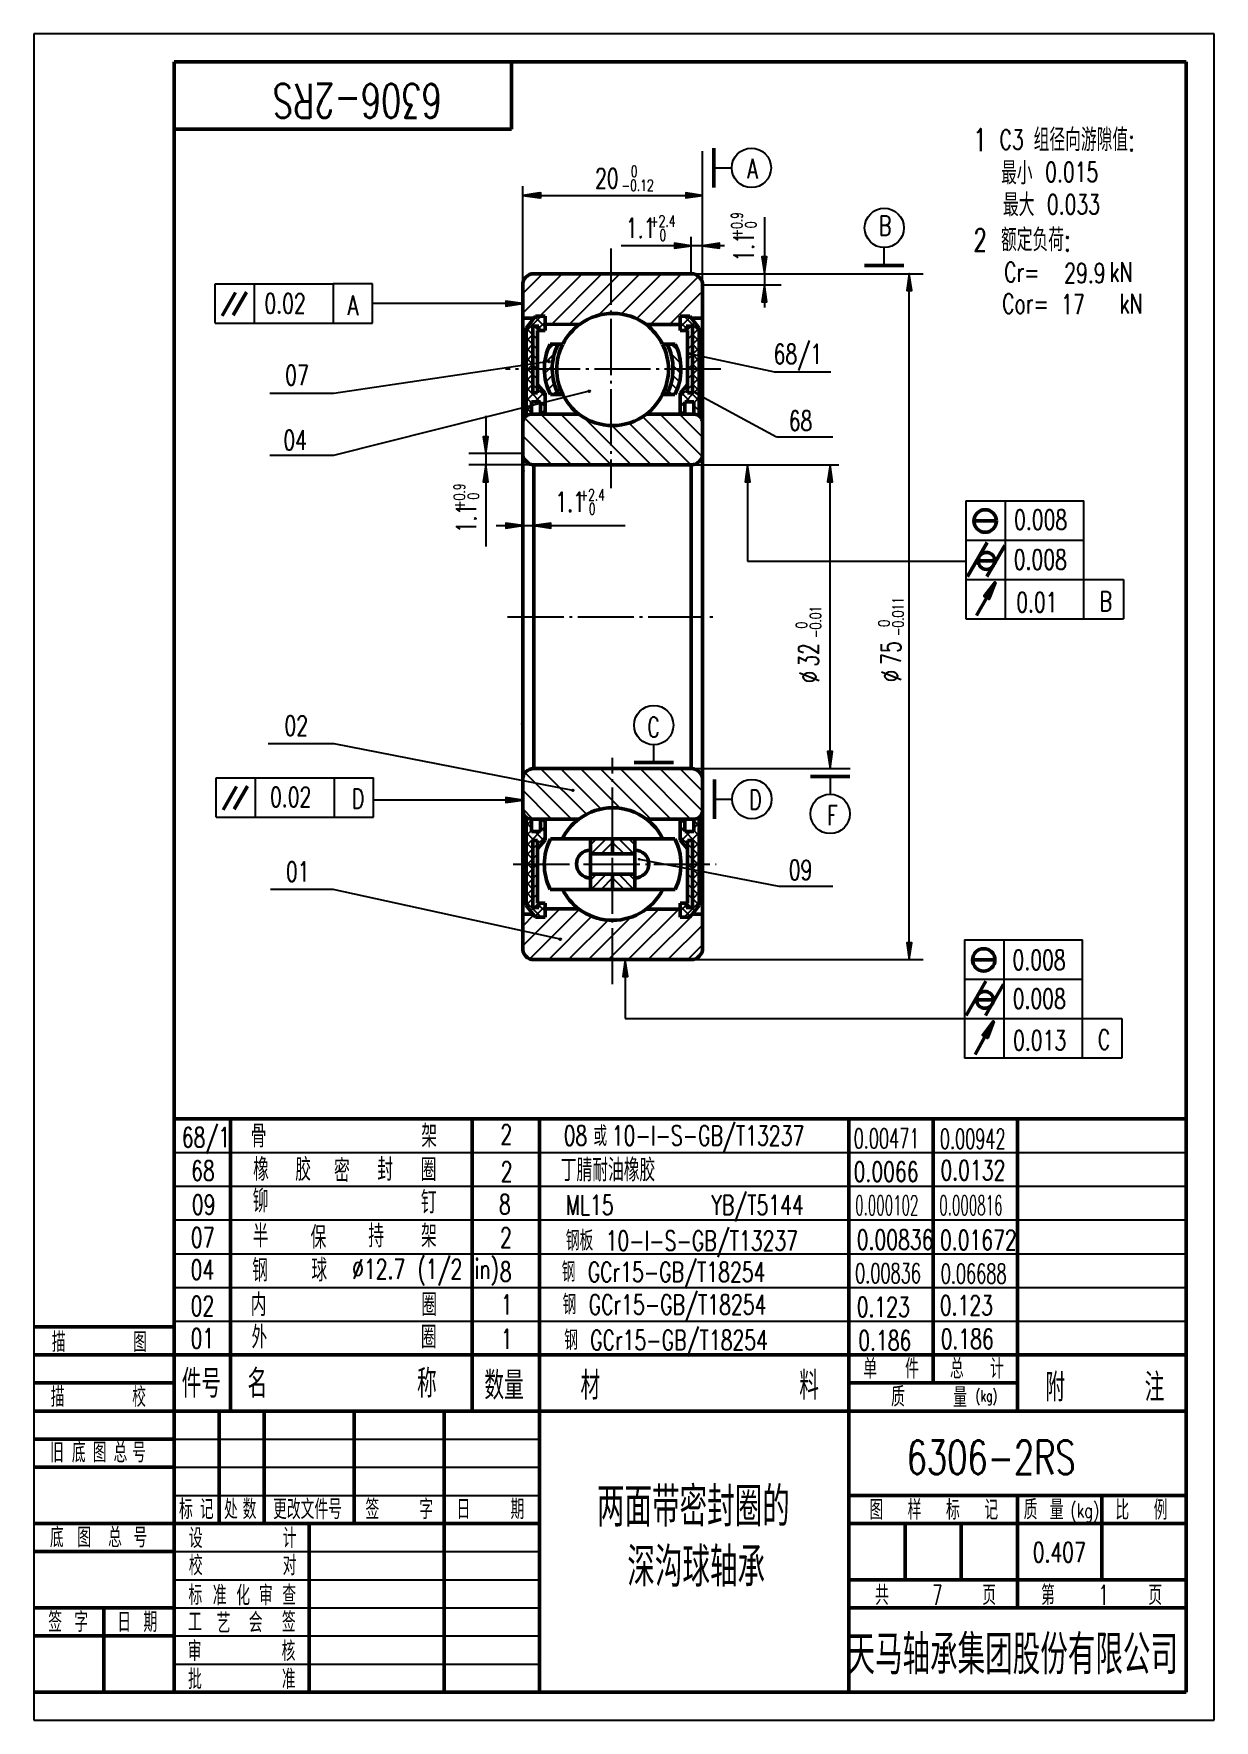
# Model space of a CAD drawing. Header units: millimetres. Extents: x 325 to 535, y 382 to 682.
import ezdxf
from ezdxf.enums import TextEntityAlignment as Align

# ---------------------------------------------------------------- set-up
doc = ezdxf.new("R2010")
doc.units = ezdxf.units.MM
doc.linetypes.add('CENTER', pattern=[12.5, 10, -1, 0.5, -1])
doc.layers.add('1', color=7, linetype='Continuous', lineweight=50)
for name, color, linetype in [('2', 7, 'Continuous'), ('3', 7, 'CENTER'), ('32', 7, 'Continuous'), ('90', 7, 'Continuous')]:
    doc.layers.add(name, color=color, linetype=linetype)
doc.styles.add('HZ', font='txt.shx', dxfattribs={"width": 0.7, "bigfont": 'HZTXT.shx'})

# ---------------------------------------------------------------- blocks, each defined once
blk = doc.blocks.new('BLK', base_point=(1, 0))
for points in [[(0, 0), (1, 0), (0, 0.15), (0, -0.15), (1, 0)], [(0, 0.07), (0.5, 0), (0, -0.07)]]:
    blk.add_lwpolyline(points)
blk = doc.blocks.new('*X4')
at = {"color": 0}
for p, q in [((90.9, 156.59), (88.22, 159.26)), ((92.02, 157.23), (89.99, 159.26)), ((92.02, 159), (91.76, 159.26)), ((89.13, 156.59), (88.07, 157.65))]:
    blk.add_line(p, q, dxfattribs=at)
blk = doc.blocks.new('JZ', base_point=(74.06, 131.06))
at = {"layer": '1'}
blk.add_line((74.32, 131.19), (81.32, 131.19), dxfattribs=at)
at = {"layer": '2'}
blk.add_line((77.82, 131.19), (77.82, 134.36), dxfattribs=at)
blk.add_circle((77.82, 137.86), 3.5, dxfattribs=at)

msp = doc.modelspace()

# ---------------------------------------------------------------- linework, layer by layer
at = {"layer": '1'}
for p, q in [((530.18, 676.57), (350.18, 676.57)), ((350.18, 676.57), (350.18, 386.57)), ((410.18, 664.57), (410.18, 676.57)), ((530.18, 386.57), (530.18, 676.57)), ((350.18, 664.57), (410.18, 664.57)), ((446.16, 661.21), (446.16, 654.21)), ((472.99, 640.36), (479.99, 640.36)), ((412.16, 631.38), (412.16, 636.88)), ((414.16, 638.88), (442.16, 638.88)), ((444.16, 631.39), (444.16, 636.88)), ((358.69, 631.42), (361.07, 635.54)), ((360.66, 631.51), (363.02, 635.6)), ((412.16, 612.38), (412.16, 631.38)), ((414.16, 630.98), (412.16, 630.98)), ((412.77, 629.23), (414.44, 631.33)), ((414.44, 631.33), (416.16, 631.33)), ((416.16, 628.81), (416.16, 631.33)), ((440.16, 628.81), (440.16, 631.33)), ((441.88, 631.33), (440.16, 631.33)), ((443.55, 629.23), (441.88, 631.33)), ((442.16, 630.98), (444.16, 630.98)), ((444.16, 612.38), (444.16, 631.38)), ((412.77, 629.23), (412.77, 613.59)), ((413.98, 617.7), (413.98, 629.58)), ((413.98, 629.58), (415.06, 629.58)), ((414.82, 617.7), (414.82, 628.81)), ((414.82, 628.81), (416.16, 628.81)), ((415.06, 629.58), (415.06, 628.81)), ((416.18, 629.88), (422.28, 629.89)), ((440.16, 629.83), (434.19, 629.83)), ((441.5, 628.81), (440.16, 628.81)), ((441.26, 629.58), (441.26, 628.81)), ((442.34, 629.58), (441.26, 629.58)), ((441.5, 617.7), (441.5, 628.81)), ((442.34, 617.7), (442.34, 629.58)), ((443.55, 629.23), (443.55, 613.59)), ((419.31, 626.38), (417.05, 626.38)), ((437.02, 626.38), (439.27, 626.38)), ((412.16, 622.1), (412.16, 616.6)), ((416.16, 617.65), (414.82, 619.19)), ((440.16, 617.65), (441.5, 619.19)), ((412.16, 616.6), (412.16, 587.6)), ((415.31, 616.07), (413.72, 616.07)), ((413.72, 616.07), (413.72, 613.88)), ((413.98, 617.7), (414.82, 617.7)), ((415.31, 613.88), (415.31, 616.07)), ((416.16, 613.88), (416.16, 617.65)), ((419.31, 617.38), (417.12, 617.38)), ((437.02, 617.38), (439.21, 617.38)), ((440.16, 613.88), (440.16, 617.65)), ((441.02, 613.88), (441.02, 616.07)), ((441.02, 616.07), (442.6, 616.07)), ((442.34, 617.7), (441.5, 617.7)), ((442.6, 616.07), (442.6, 613.88)), ((413.66, 613.88), (422.16, 613.88)), ((442.66, 613.88), (434.16, 613.88)), ((444.16, 612.38), (444.16, 606.88)), ((444.16, 606.88), (444.16, 577.88)), ((414.16, 604.88), (414.16, 577.88)), ((414.16, 604.88), (428.16, 604.88)), ((442.16, 604.88), (428.16, 604.88)), ((442.16, 604.88), (442.16, 577.88)), ((492.44, 594.9), (496.44, 594.9)), ((491.3, 585.04), (494.8, 591.1)), ((494.75, 585.03), (497.95, 590.57)), ((412.16, 558.6), (412.16, 587.6)), ((493.16, 587.8), (496.16, 587.8)), ((494.71, 581.32), (492.91, 578.1)), ((414.16, 550.88), (414.16, 577.88)), ((442.16, 550.88), (442.16, 577.88)), ((444.16, 548.88), (444.16, 577.88)), ((412.16, 553.1), (412.16, 558.6)), ((412.16, 553.1), (412.16, 518.88)), ((414.16, 550.88), (428.16, 550.88)), ((442.16, 550.88), (428.16, 550.88)), ((470.36, 549.48), (463.36, 549.48)), ((358.87, 543.55), (361.25, 547.67)), ((360.84, 543.64), (363.2, 547.73)), ((444.16, 543.38), (444.16, 548.88)), ((444.16, 521.79), (444.16, 546.82)), ((446.27, 548.93), (446.27, 541.93)), ((412.77, 526.53), (412.77, 542.17)), ((413.66, 541.88), (422.16, 541.88)), ((413.72, 539.69), (413.72, 541.88)), ((415.31, 541.88), (415.31, 539.69)), ((416.16, 541.88), (416.16, 538.11)), ((442.66, 541.88), (434.16, 541.88)), ((440.16, 541.88), (440.16, 538.11)), ((441.02, 541.88), (441.02, 539.69)), ((442.6, 539.69), (442.6, 541.88)), ((443.55, 526.53), (443.55, 542.17)), ((415.31, 539.69), (413.72, 539.69)), ((413.98, 538.06), (414.82, 538.06)), ((413.98, 538.06), (413.98, 526.17)), ((416.16, 538.11), (414.82, 536.57)), ((414.82, 538.06), (414.82, 526.94)), ((417.12, 538.38), (439.21, 538.38)), ((424.21, 538.37), (424.21, 532.05)), ((428.16, 538.38), (428.16, 535.7)), ((428.16, 535.7), (428.16, 538.38)), ((432.11, 538.37), (432.11, 532.05)), ((440.16, 538.11), (441.5, 536.57)), ((441.02, 539.69), (442.6, 539.69)), ((441.5, 538.06), (441.5, 526.94)), ((442.34, 538.06), (441.5, 538.06)), ((442.34, 538.06), (442.34, 526.17)), ((412.16, 534.1), (412.16, 528.6)), ((424.21, 535.7), (432.11, 535.7)), ((424.21, 532.05), (432.11, 532.05)), ((424.21, 532.05), (424.21, 529.38)), ((428.16, 532.05), (428.16, 529.38)), ((428.16, 532.05), (428.16, 529.38)), ((432.11, 532.05), (432.11, 529.38)), ((417.05, 529.38), (439.27, 529.38)), ((412.77, 526.53), (414.44, 524.42)), ((413.98, 526.17), (415.06, 526.17)), ((414.82, 526.94), (416.16, 526.94)), ((415.06, 526.17), (415.06, 526.94)), ((416.16, 526.94), (416.16, 524.42)), ((422.11, 525.92), (416.16, 525.92)), ((434.14, 525.86), (440.16, 525.85)), ((441.5, 526.94), (440.16, 526.94)), ((440.16, 526.94), (440.16, 524.42)), ((441.26, 526.17), (441.26, 526.94)), ((442.34, 526.17), (441.26, 526.17)), ((443.55, 526.53), (441.88, 524.42)), ((414, 524.98), (412.16, 524.98)), ((414.44, 524.42), (416.16, 524.42)), ((441.88, 524.42), (440.16, 524.42)), ((444.16, 524.98), (442.32, 524.98)), ((444.16, 521.79), (444.16, 518.88)), ((414.16, 516.88), (442.16, 516.88)), ((492.17, 516.82), (496.17, 516.82)), ((491.03, 506.96), (494.53, 513.02)), ((494.48, 506.95), (497.68, 512.49)), ((492.89, 509.73), (495.89, 509.73)), ((494.44, 503.24), (492.64, 500.02)), ((350.18, 488.57), (530.18, 488.57)), ((360.18, 488.57), (360.18, 436.57)), ((403.18, 488.57), (403.18, 436.57)), ((415.18, 488.57), (415.18, 436.57)), ((470.18, 488.57), (470.18, 386.57)), ((485.18, 488.57), (485.18, 441.57)), ((500.18, 488.57), (500.18, 436.57)), ((325.18, 451.57), (350.18, 451.57)), ((325.18, 446.57), (350.18, 446.57)), ((350.18, 446.57), (530.18, 446.57)), ((325.18, 441.57), (350.18, 441.57)), ((470.18, 441.57), (500.18, 441.57)), ((325.18, 436.57), (350.18, 436.57)), ((350.18, 436.57), (530.18, 436.57)), ((358.18, 436.57), (358.18, 416.57)), ((366.18, 436.57), (366.18, 416.57)), ((382.18, 436.57), (382.18, 416.57)), ((398.18, 436.57), (398.18, 416.57)), ((415.18, 436.57), (415.18, 386.57)), ((325.18, 431.57), (350.18, 431.57)), ((325.18, 426.57), (350.18, 426.57)), ((470.18, 421.57), (530.18, 421.57)), ((500.18, 421.57), (500.18, 401.57)), ((515.18, 421.57), (515.18, 406.57)), ((325.18, 416.57), (350.18, 416.57)), ((350.18, 416.57), (415.18, 416.57)), ((374.18, 416.57), (374.18, 386.57)), ((398.18, 416.57), (398.18, 386.57)), ((470.18, 416.57), (530.18, 416.57)), ((480.18, 416.57), (480.18, 406.57)), ((490.18, 416.57), (490.18, 406.57)), ((325.18, 411.57), (350.18, 411.57)), ((470.18, 406.57), (530.18, 406.57)), ((325.18, 401.57), (350.18, 401.57)), ((337.68, 401.57), (337.68, 386.57)), ((470.18, 401.57), (530.18, 401.57)), ((325.18, 396.57), (350.18, 396.57)), ((325.18, 386.57), (530.18, 386.57))]:
    msp.add_line(p, q, dxfattribs=at)
for centre, radius in [((494.44, 594.9), 2), ((494.66, 587.8), 1.5), ((494.17, 516.82), 2), ((494.39, 509.73), 1.5)]:
    msp.add_circle(centre, radius, dxfattribs=at)
for centre, radius, start, end in [((414.16, 636.88), 2, 90, 180), ((442.16, 636.88), 2, 0, 90), ((428.2, 621.82), 10, 53.2074, 126.2736), ((428.16, 621.88), 9.93, 126.2736, 152.7028), ((427.24, 621.26), 11.04, 27.9597, 50.972), ((425.94, 621.95), 9.93, 153.497, 207.3745), ((427.35, 621.95), 9.93, 153.497, 207.3745), ((428.16, 621.88), 9.93, 153.0621, 206.9379), ((428.16, 621.88), 9.93, 333.0621, 26.9379), ((428.97, 621.95), 9.93, 332.6255, 26.503), ((430.39, 621.95), 9.93, 332.6255, 26.503), ((429.39, 622.69), 11.4, 207.7843, 230.6341), ((426.93, 622.69), 11.4, 309.3659, 332.2157), ((413.66, 612.38), 1.5, 90, 180), ((428.16, 621.88), 10, 233.1301, 306.8699), ((442.66, 612.38), 1.5, 0, 90), ((414.16, 606.88), 2, 180, 270), ((442.16, 606.88), 2, 270, 0), ((414.16, 548.88), 2, 90, 180), ((442.16, 548.88), 2, 0, 90), ((413.66, 543.38), 1.5, 180, 270), ((428.16, 533.88), 10, 53.1301, 126.8699), ((442.66, 543.38), 1.5, 270, 0), ((428.16, 533.88), 10, 126.8699, 153.2563), ((428.16, 533.88), 10, 26.7437, 53.1301), ((425.94, 533.81), 9.93, 152.6255, 206.503), ((430.39, 533.81), 9.93, 333.497, 27.3745), ((424.21, 533.88), 2.48, 90, 270), ((432.11, 533.88), 2.48, 270, 90), ((428.16, 533.88), 10, 206.7437, 233.2074), ((428.16, 533.88), 10, 298.9144, 333.2563), ((428.16, 533.88), 10, 233.2074, 298.9144), ((414.16, 518.88), 2, 180, 270), ((442.16, 518.88), 2, 270, 0)]:
    msp.add_arc(centre, radius, start, end, dxfattribs=at)
at = {"layer": '2'}
for p, q in [((535.18, 681.57), (325.18, 681.57)), ((325.18, 681.57), (325.18, 381.57)), ((535.18, 381.57), (535.18, 681.57)), ((444.16, 631.94), (444.16, 660.69)), ((446.16, 657.71), (449.34, 657.71)), ((412.16, 636.94), (412.16, 654.45)), ((412.16, 652.81), (444.16, 652.81)), ((476.49, 640.36), (476.49, 643.53)), ((357.44, 630.07), (357.44, 637.07)), ((357.44, 637.07), (364.44, 637.07)), ((364.44, 637.07), (378.44, 637.07)), ((364.44, 630.07), (364.44, 637.07)), ((385.44, 637.07), (378.44, 637.07)), ((378.44, 637.07), (378.44, 630.07)), ((385.44, 630.07), (385.44, 637.07)), ((412.16, 631.85), (419.19, 638.88)), ((412.16, 635.38), (415.66, 638.88)), ((415.19, 631.33), (422.73, 638.88)), ((417.27, 629.88), (426.27, 638.88)), ((420.51, 629.93), (429.51, 638.93)), ((425.83, 631.72), (433.04, 638.93)), ((429.75, 631.75), (436.87, 638.88)), ((432.44, 630.92), (440.41, 638.88)), ((434.95, 629.89), (443.46, 638.4)), ((442.22, 638.88), (483.43, 638.88)), ((412.16, 633.57), (385.44, 633.57)), ((438.19, 629.79), (443.87, 635.47)), ((480.94, 519.88), (480.94, 635.88)), ((357.44, 630.07), (364.44, 630.07)), ((364.44, 630.07), (378.44, 630.07)), ((378.44, 630.07), (385.44, 630.07)), ((412.77, 628.66), (415.45, 631.33)), ((414.95, 628.81), (413.55, 630.21)), ((416.16, 629.37), (414.34, 631.2)), ((415.06, 629.18), (416.16, 630.28)), ((416.16, 631.14), (415.97, 631.33)), ((440.16, 631.14), (440.36, 631.33)), ((440.16, 629.37), (441.99, 631.2)), ((441.26, 629.18), (440.16, 630.28)), ((443.55, 628.66), (440.87, 631.33)), ((441.37, 628.81), (442.77, 630.21)), ((412.77, 626.89), (413.98, 628.1)), ((414.82, 625.41), (412.77, 627.46)), ((414.82, 627.17), (412.85, 629.15)), ((441.5, 627.17), (443.48, 629.15)), ((441.5, 625.41), (443.55, 627.46)), ((443.55, 626.89), (442.34, 628.1)), ((412.77, 625.12), (413.98, 626.33)), ((414.82, 623.64), (412.77, 625.69)), ((412.77, 623.36), (413.98, 624.56)), ((416.05, 622.94), (417.81, 624.7)), ((416.56, 625.21), (417.72, 626.38)), ((440.27, 622.94), (438.51, 624.7)), ((439.77, 625.21), (438.6, 626.38)), ((441.5, 623.64), (443.55, 625.69)), ((442.04, 624.62), (456.98, 621.46)), ((443.55, 625.12), (442.34, 626.33)), ((443.55, 623.36), (442.34, 624.56)), ((416.85, 623.27), (378.58, 617.59)), ((414.82, 621.87), (412.77, 623.92)), ((412.77, 621.59), (413.98, 622.8)), ((414.82, 620.1), (412.77, 622.15)), ((412.77, 619.82), (413.98, 621.03)), ((416.04, 621.16), (417.44, 622.56)), ((440.29, 621.16), (438.88, 622.56)), ((441.5, 621.87), (443.55, 623.92)), ((441.5, 620.1), (443.55, 622.15)), ((443.55, 621.59), (442.34, 622.8)), ((443.55, 619.82), (442.34, 621.03)), ((456.89, 621.41), (466.96, 621.41)), ((415.16, 618), (412.77, 620.39)), ((412.77, 618.05), (413.98, 619.26)), ((416.16, 615.23), (412.77, 618.62)), ((416.28, 619.63), (417.48, 620.84)), ((416.7, 618.29), (417.77, 619.35)), ((417.56, 617.38), (418.22, 618.04)), ((438.76, 617.38), (438.1, 618.04)), ((439.62, 618.29), (438.56, 619.35)), ((440.04, 619.63), (438.84, 620.84)), ((440.16, 615.23), (443.55, 618.62)), ((441.16, 618), (443.55, 620.39)), ((443.55, 618.05), (442.34, 619.26)), ((378.58, 617.59), (367.21, 617.59)), ((423.99, 617.98), (378.52, 606.54)), ((412.77, 616.29), (414.19, 617.7)), ((412.77, 614.52), (413.72, 615.47)), ((413.72, 614.06), (412.77, 615.01)), ((413.72, 615.9), (412.81, 616.82)), ((414.32, 616.07), (416.04, 617.79)), ((416.16, 617), (415.19, 617.97)), ((415.31, 615.28), (416.16, 616.14)), ((440.16, 617), (441.13, 617.97)), ((441.02, 615.28), (440.16, 616.14)), ((442, 616.07), (440.28, 617.79)), ((443.55, 616.29), (442.13, 617.7)), ((442.6, 615.9), (443.52, 616.82)), ((443.55, 614.52), (442.6, 615.47)), ((442.94, 617.63), (457.29, 609.87)), ((420.86, 604.88), (412.46, 613.28)), ((415.31, 613.87), (416.16, 614.72)), ((424.39, 604.88), (415.39, 613.88)), ((427.93, 604.88), (418.93, 613.88)), ((431.46, 604.88), (423.07, 613.27)), ((438.53, 604.88), (431.09, 612.32)), ((442.07, 604.88), (433.52, 613.43)), ((444.1, 606.38), (436.61, 613.88)), ((444.16, 609.8), (440.08, 613.88)), ((440.92, 613.88), (440.16, 614.64)), ((440.58, 613.88), (441.02, 614.32)), ((417.32, 604.88), (412.16, 610.04)), ((414.57, 611.17), (414.57, 611.17)), ((435, 604.88), (428, 611.88)), ((457.36, 609.86), (467.36, 609.86)), ((378.52, 606.54), (367.16, 606.54)), ((413.74, 604.92), (412.21, 606.46)), ((442.13, 604.88), (468.41, 604.88)), ((452.16, 601.88), (452.16, 587.77)), ((466.85, 553.88), (466.85, 601.88)), ((491.01, 598.47), (512.01, 598.47)), ((491.01, 598.47), (491.01, 577.47)), ((498.01, 598.47), (498.01, 577.47)), ((512.01, 577.47), (512.01, 598.47)), ((491.01, 591.47), (512.01, 591.47)), ((452.16, 587.77), (491.01, 587.77)), ((491.01, 584.47), (519.01, 584.47)), ((519.01, 584.47), (519.01, 577.47)), ((491.01, 577.47), (519.01, 577.47)), ((378.62, 555.28), (366.89, 555.28)), ((421.08, 546.98), (378.62, 555.28)), ((357.62, 549.2), (385.62, 549.2)), ((357.62, 542.2), (357.62, 549.2)), ((364.62, 542.2), (364.62, 549.2)), ((378.62, 549.2), (378.62, 542.2)), ((385.62, 542.2), (385.62, 549.2)), ((420.82, 541.88), (412.59, 550.11)), ((423.51, 542.73), (415.36, 550.88)), ((426.11, 543.67), (418.89, 550.88)), ((429.52, 543.79), (422.43, 550.88)), ((434.97, 541.88), (425.97, 550.88)), ((438.5, 541.88), (429.5, 550.88)), ((442.04, 541.88), (433.04, 550.88)), ((444.16, 543.29), (436.57, 550.88)), ((444.16, 546.82), (440.11, 550.88)), ((442.22, 550.88), (470.4, 550.88)), ((466.86, 549.48), (466.86, 546.3)), ((417.29, 541.88), (412.16, 547.01)), ((409.16, 545.26), (385.62, 545.26)), ((413.99, 541.88), (412.16, 543.71)), ((446.27, 545.43), (449.44, 545.43)), ((357.62, 542.2), (385.62, 542.2)), ((412.77, 541.24), (413.72, 540.29)), ((416.16, 540.53), (412.77, 537.14)), ((413.72, 541.67), (412.81, 540.75)), ((415.74, 541.88), (415.31, 541.44)), ((415.31, 540.47), (416.16, 539.62)), ((415.47, 541.88), (416.16, 541.18)), ((440.98, 541.88), (440.16, 541.06)), ((440.16, 540.53), (443.55, 537.14)), ((441.02, 540.47), (440.16, 539.62)), ((440.58, 541.88), (441.02, 541.44)), ((442.6, 541.65), (443.52, 540.73)), ((443.55, 541.24), (442.6, 540.29)), ((412.77, 539.47), (414.19, 538.06)), ((415.16, 537.76), (412.77, 535.37)), ((412.77, 537.7), (413.98, 536.5)), ((413.72, 539.86), (412.81, 538.94)), ((414.32, 539.69), (416.04, 537.97)), ((416.16, 538.76), (415.19, 537.79)), ((440.16, 538.76), (441.13, 537.79)), ((442, 539.69), (440.28, 537.97)), ((441.16, 537.76), (443.55, 535.37)), ((443.55, 539.47), (442.13, 538.06)), ((443.55, 537.7), (442.34, 536.5)), ((442.6, 539.86), (443.52, 538.94)), ((412.77, 535.94), (413.98, 534.73)), ((414.82, 535.65), (412.77, 533.6)), ((412.77, 534.17), (413.98, 532.96)), ((432.88, 534.73), (457.71, 529.97)), ((441.5, 535.65), (443.55, 533.6)), ((443.55, 535.94), (442.34, 534.73)), ((443.55, 534.17), (442.34, 532.96)), ((414.82, 533.89), (412.77, 531.84)), ((412.77, 532.4), (413.98, 531.19)), ((414.82, 532.12), (412.77, 530.07)), ((441.5, 533.89), (443.55, 531.84)), ((441.5, 532.12), (443.55, 530.07)), ((443.55, 532.4), (442.34, 531.19)), ((378.43, 529.34), (367.31, 529.34)), ((418.84, 520.51), (378.43, 529.34)), ((412.77, 530.63), (413.98, 529.43)), ((414.82, 530.35), (412.77, 528.3)), ((412.77, 528.87), (413.98, 527.66)), ((414.82, 528.58), (412.85, 526.61)), ((441.5, 530.35), (443.55, 528.3)), ((441.5, 528.58), (443.48, 526.61)), ((443.55, 530.63), (442.34, 529.43)), ((443.55, 528.87), (442.34, 527.66)), ((457.71, 529.97), (467.36, 529.97)), ((412.77, 527.1), (415.45, 524.42)), ((413.41, 517.03), (422.25, 525.87)), ((414.95, 526.94), (413.55, 525.55)), ((416.16, 526.39), (414.34, 524.56)), ((415.06, 526.58), (416.16, 525.48)), ((416.16, 523.32), (418.72, 525.87)), ((427.4, 516.88), (436.4, 525.87)), ((430.94, 516.88), (439.91, 525.85)), ((441.26, 526.58), (440.16, 525.48)), ((440.16, 526.39), (441.99, 524.56)), ((443.55, 527.1), (440.87, 524.42)), ((441.37, 526.94), (442.77, 525.55)), ((412.16, 522.85), (414.13, 524.82)), ((412.16, 519.32), (415.79, 522.94)), ((416.16, 524.62), (415.97, 524.42)), ((416.8, 516.88), (424.49, 524.58)), ((420.33, 516.88), (427.36, 523.91)), ((423.87, 516.88), (431.41, 524.42)), ((434.47, 516.88), (442.58, 524.98)), ((438.01, 516.88), (444.16, 523.03)), ((440.16, 524.62), (440.36, 524.42)), ((441.54, 516.88), (444.16, 519.5)), ((490.74, 520.39), (511.74, 520.39)), ((490.74, 520.39), (490.74, 499.37)), ((497.74, 520.39), (497.74, 499.37)), ((511.74, 499.37), (511.74, 520.39)), ((442.22, 516.88), (483.43, 516.88)), ((430.41, 513.88), (430.41, 506.39)), ((490.74, 513.39), (511.74, 513.39)), ((430.41, 506.39), (518.74, 506.39)), ((518.74, 506.39), (518.74, 499.37)), ((490.74, 499.39), (518.74, 499.39)), ((350.18, 482.57), (530.18, 482.57)), ((350.18, 476.57), (530.18, 476.57)), ((350.18, 470.57), (530.18, 470.57)), ((350.18, 464.57), (530.18, 464.57)), ((350.18, 458.57), (530.18, 458.57)), ((350.18, 452.57), (530.18, 452.57)), ((350.18, 431.57), (415.18, 431.57)), ((350.18, 426.57), (415.18, 426.57)), ((350.18, 421.57), (415.18, 421.57)), ((350.18, 411.57), (415.18, 411.57)), ((350.18, 406.57), (415.18, 406.57)), ((350.18, 401.57), (415.18, 401.57)), ((350.18, 396.57), (415.18, 396.57)), ((350.18, 391.57), (415.18, 391.57)), ((325.18, 381.57), (535.18, 381.57))]:
    msp.add_line(p, q, dxfattribs=at)
at = {"layer": '2', "linetype": 'ByBlock'}
for p, q in [((455.15, 648.92), (455.15, 632.86)), ((442.16, 638.88), (442.16, 645.42)), ((448.07, 643.87), (429.7, 643.87)), ((444.16, 636.88), (458.15, 636.88)), ((405.6, 613.63), (405.6, 590.38)), ((412.21, 606.88), (402.6, 606.88)), ((414.21, 604.88), (402.6, 604.88)), ((407.43, 594.07), (430.37, 594.07))]:
    msp.add_line(p, q, dxfattribs=at)
at = {"layer": '2'}
for centre, radius in [((452.84, 657.71), 3.5), ((476.49, 647.03), 3.5), ((441.99, 624.67), 0.1), ((416.85, 623.27), 0.15), ((423.99, 617.98), 0.15), ((442.95, 617.7), 0.1), ((442.95, 617.7), 0.1), ((421.08, 546.98), 0.15), ((452.94, 545.43), 3.5), ((466.86, 542.8), 3.5), ((432.88, 534.73), 0.1), ((418.84, 520.51), 0.15)]:
    msp.add_circle(centre, radius, dxfattribs=at)
at = {"layer": '2', "linetype": 'ByBlock'}
for p in [(455.15, 636.88), (480.94, 638.88), (405.6, 606.88), (412.35, 603.8), (414.15, 594.08), (414.15, 594.08), (411.99, 558.82), (414.16, 550.88), (412.16, 529.04), (412.16, 529.04), (414.16, 516.88), (414.16, 516.88), (442.16, 516.88), (442.16, 516.88), (444.16, 518.88), (444.16, 518.88)]:
    msp.add_point(p, dxfattribs=at)
at = {"layer": '3'}
for p, q in [((427.87, 643.35), (427.87, 600.75)), ((447.41, 621.88), (409.08, 621.88)), ((409.46, 577.88), (446.17, 577.88)), ((428.16, 512.5), (428.16, 552.8)), ((410.48, 533.88), (446.59, 533.88))]:
    msp.add_line(p, q, dxfattribs=at)
at = {"layer": '32'}
msp.add_line((415.79, 522.94), (416.16, 523.32), dxfattribs=at)

# ---------------------------------------------------------------- block references
at = {"layer": '1', "xscale": 3.00000000000003, "yscale": 3, "zscale": 3, "rotation": 60.74709990298155}
for p in [(496.18, 583.94), (495.91, 505.86)]:
    msp.add_blockref('BLK', p, dxfattribs=at)
at = {"layer": '2', "xscale": 3, "yscale": 3, "zscale": 3}
for p, rotation in [((412.16, 652.81), 180), ((412.39, 652.81), 180), ((452.16, 604.88), 90), ((466.85, 604.88), 90), ((466.85, 550.88), 270), ((480.94, 516.88), 270), ((430.41, 516.88), 90)]:
    msp.add_blockref('BLK', p, dxfattribs=dict(at, rotation=rotation))
at = {"layer": '2', "color": 0, "linetype": 'ByBlock', "xscale": 3, "yscale": 3, "zscale": 3}
for p in [(444.16, 652.81), (442.16, 643.87)]:
    msp.add_blockref('BLK', p, dxfattribs=at)
at = {"layer": '2', "color": 0, "linetype": 'ByBlock', "xscale": 3, "yscale": 3, "zscale": 3, "rotation": 180}
msp.add_blockref('BLK', (444.16, 643.87), dxfattribs=at)
at = {"layer": '2', "linetype": 'ByBlock', "xscale": 3, "yscale": 3, "zscale": 3}
for p, rotation in [((455.15, 638.88), 270), ((455.15, 636.88), 90), ((480.94, 638.88), 90), ((405.6, 606.88), 270), ((405.6, 604.88), 90), ((414.15, 594.08), 180)]:
    msp.add_blockref('BLK', p, dxfattribs=dict(at, rotation=rotation))
at = {"layer": '2', "xscale": 3, "yscale": 3, "zscale": 3}
for p in [(412.16, 633.57), (412.16, 545.26)]:
    msp.add_blockref('BLK', p, dxfattribs=at)
at = {"layer": '2', "linetype": 'ByBlock', "xscale": 3, "yscale": 3, "zscale": 3}
msp.add_blockref('BLK', (412.16, 594.07), dxfattribs=at)
at = {"layer": '2'}
msp.add_blockref('JZ', (431.71, 551.79), dxfattribs=at)
at = {"layer": '2', "xscale": -1, "rotation": 180}
for p in [(336.14, 694.97), (336.14, 688.64)]:
    msp.add_blockref('*X4', p, dxfattribs=at)
at = {"layer": '2', "rotation": 180}
for p in [(520.18, 694.97), (520.18, 688.64)]:
    msp.add_blockref('*X4', p, dxfattribs=at)

# ---------------------------------------------------------------- texts
at = {"layer": '2', "style": 'HZ'}
for s, height, width, p in [('1   组径向游隙值:', 4, 0.7, (492.31, 660.69)), ('A', 3.5, 0.7, (452.11, 655.81)), ('最小      ', 4, 0.7, (497.26, 654.78)), ('最大       ', 4, 0.7, (497.6, 649.11)), ('B', 3.5, 0.7, (475.53, 645.7)), ('2 额定负荷:', 4, 0.7, (492.35, 642.88)), ('Cr=     kN', 3.5, 0.7, (497.82, 637.42)), ('A', 3.5, 0.7, (381.03, 631.54)), ('Cor=     kN', 3.5, 0.7, (497.45, 631.82)), ('68/1', 3.5, 0.7, (456.8, 622.86)), ('07', 3.5, 0.7, (369.92, 619.09)), ('68', 3.5, 0.7, (459.49, 610.98)), ('04', 3.5, 0.7, (369.59, 607.53)), ('B', 3.5, 0.7, (514.79, 578.86)), ('02', 3.5, 0.7, (369.78, 556.75)), ('C', 3.5, 0.7, (434.33, 556.48)), ('D', 3.5, 0.7, (381.76, 543.77)), ('D', 3.5, 0.7, (452.46, 543.57)), ('F', 3.5, 0.7, (466.3, 540.81)), ('01', 3.5, 0.7, (370.05, 530.79)), ('09', 3.5, 0.7, (459.49, 531.09)), ('C', 3.5, 0.7, (514.46, 500.91)), ('68/1', 3.5, 0.7, (351.52, 483.52)), ('骨', 4, 0.7, (363.78, 483.47)), ('架', 4, 0.7, (394.13, 483.47)), ('2', 3.5, 0.7, (408.19, 484.05)), ('08  10-I-S-GB/T13237', 3.5, 0.7, (419.45, 483.84)), ('或', 3.5, 0.7, (424.73, 483.74)), ('68', 3.5, 0.7, (353.18, 477.6)), ('橡', 4, 0.7, (364.21, 477.53)), ('胶', 4, 0.7, (371.71, 477.53)), ('密', 4, 0.7, (378.61, 477.3)), ('封', 4, 0.7, (386.3, 477.53)), ('圈', 4, 0.7, (394.03, 477.51)), ('2', 3.5, 0.7, (408.25, 477.44)), ('丁腈耐油橡胶', 4, 0.7, (418.94, 477.43)), ('09', 3.5, 0.7, (353.31, 471.53)), ('铆', 4, 0.7, (364.14, 471.94)), ('钉', 4, 0.7, (394.05, 471.69)), ('ML15       YB/T5144', 3.5, 0.7, (419.82, 471.48)), ('07', 3.5, 0.7, (353.13, 465.7)), ('半', 4, 0.7, (364.14, 465.7)), ('保', 4, 0.7, (374.42, 465.45)), ('持', 4, 0.7, (384.7, 465.71)), ('架', 4, 0.7, (394.08, 465.7)), ('2', 3.5, 0.7, (408.13, 465.7)), ('04', 3.5, 0.7, (353.09, 459.96)), ('钢', 4, 0.7, (364.05, 459.59)), ('球', 4, 0.7, (374.58, 459.62)), ('02', 3.5, 0.7, (353.09, 453.51)), ('内', 4, 0.7, (363.78, 453.47)), ('圈', 4, 0.7, (394.13, 453.47)), ('1', 3.5, 0.7, (408.27, 453.74)), ('1', 3.5, 0.7, (408.27, 453.74)), ('描', 3.5, 0.7, (328.41, 447.08)), ('图', 3.5, 0.7, (342.85, 447.08)), ('01', 3.5, 0.7, (353.09, 447.74)), ('外', 4, 0.7, (363.93, 447.7)), ('圈', 4, 0.7, (394.05, 447.7)), ('1', 3.5, 0.7, (408.27, 447.63)), ('件号', 5, 0.7, (351.51, 438.96)), ('名', 5, 0.7, (363.21, 438.96)), ('称', 5, 0.7, (393.37, 438.96)), ('数量', 5, 0.7, (405.35, 438.62)), ('材', 5, 0.7, (422.46, 438.62)), ('料', 5, 0.7, (461.36, 438.62)), ('单', 3.5, 0.7, (472.76, 442.36)), ('件', 3.5, 0.7, (480.18, 442.36)), ('总', 3.5, 0.7, (488.17, 442.36)), ('计', 3.5, 0.7, (495.3, 442.36)), ('描', 3.5, 0.7, (328.22, 437.32)), ('校', 3.5, 0.7, (342.7, 437.32)), ('质', 3.5, 0.7, (477.7, 437.37)), ('附', 5, 0.7, (505.13, 438.28)), ('注', 5, 0.7, (522.81, 438.28)), ('量', 3.5, 0.7, (488.74, 437.26)), ('(kg)', 2, 0.7, (492.73, 438.28)), ('旧', 3.5, 0.7, (328.07, 427.43)), ('底', 3.5, 0.7, (331.97, 427.43)), ('图', 3.5, 0.7, (335.68, 427.43)), ('总', 3.5, 0.7, (339.38, 427.43)), ('号', 3.5, 0.7, (342.7, 427.43)), ('两面带密封圈的', 7, 0.7, (425.37, 416.04)), ('标', 3.5, 0.7, (351.03, 417.34)), ('记', 3.5, 0.7, (354.74, 417.34)), ('处', 3.5, 0.7, (359.04, 417.34)), ('数', 3.5, 0.7, (362.35, 417.34)), ('更改文件号', 3.5, 0.7, (367.76, 417.34)), ('签   字', 3.5, 0.7, (384.2, 417.34)), ('日   期', 3.5, 0.7, (400.42, 417.34)), ('图  样  标  记', 3.5, 0.7, (473.83, 417.23)), ('质 量', 3.5, 0.7, (501.29, 417.29)), ('比  例', 3.5, 0.7, (517.6, 417.23)), ('底', 3.5, 0.7, (328.07, 412.33)), ('图', 3.5, 0.7, (332.94, 412.33)), ('总', 3.5, 0.7, (338.41, 412.33)), ('号', 3.5, 0.7, (342.9, 412.33)), ('设      计', 3.5, 0.7, (352.78, 412.21)), ('校      对', 3.5, 0.7, (352.78, 407.36)), ('深沟球轴承', 7, 0.7, (430.78, 405.33)), ('共       页', 3.5, 0.7, (474.85, 402.07)), ('7', 3.5, 0.6, (485.04, 402.13)), ('第       页', 3.5, 0.7, (504.38, 402.07)), ('1', 3.5, 0.6, (514.59, 402.13)), ('签 字', 3.5, 0.7, (327.77, 397.28)), ('日 期', 3.5, 0.7, (340.06, 397.28)), ('审      核', 3.5, 0.7, (352.59, 392.11)), ('批      准', 3.5, 0.7, (352.63, 387.11))]:
    msp.add_text(s, height=height, dxfattribs=dict(at, width=width)).set_placement(p)
at = {"layer": '2', "style": 'HZ', "width": 0.7}
for p in [(464.93, 566.11), (479.46, 566.27)]:
    msp.add_text('%%C', height=3.5, rotation=90, dxfattribs=at).set_placement(p)
at = {"layer": '2', "style": 'HZ', "width": 0.688541}
msp.add_text('(kg)', height=2.5, dxfattribs=at).set_placement((509.56, 417.66), (514.72, 417.66), align=Align.FIT)
at = {"layer": '2', "color": 0, "style": 'HZ', "width": 0.7}
for s, p in [('标      查', (352.71, 402.09)), ('准 ', (357.03, 402.03)), (' 化', (359.03, 402.03)), (' 审', (363.06, 402.03)), ('工      签', (352.64, 397.3)), ('艺', (357.73, 397.1)), ('会', (363.43, 397.21))]:
    msp.add_text(s, height=3.5, dxfattribs=at).set_placement(p)
at = {"layer": '2', "style": 'HZ', "width": 0.7}
msp.add_text('天马轴承集团股份有限公司', height=7, dxfattribs=at).set_placement((499.33, 389.75), align=Align.CENTER)
at = {"layer": '90', "style": 'HZ', "width": 0.7}
for s, height, rotation, p in [('6306-2RS', 6, 180, (397.77, 672.64)), ('+0.9', 2, 90, (451.25, 645.3)), ('0', 2, 90, (453.75, 647)), ('1.1', 3.5, 90, (453.25, 641.03)), ('+0.9', 2, 90, (401.89, 597.01)), ('1.1', 3.5, 90, (403.89, 592.74)), ('0', 2, 90, (404.39, 598.71)), ('-0.01', 2, 90, (465.26, 574.06)), ('-0.011', 2, 90, (479.93, 574.4)), ('0', 2, 90, (462.76, 575.76)), ('0', 2, 90, (477.43, 576.1)), ('75', 3.5, 90, (479.43, 569.32)), ('32', 3.5, 90, (464.76, 568.98))]:
    msp.add_text(s, height=height, rotation=rotation, dxfattribs=at).set_placement(p)
at = {"layer": '90', "style": 'HZ'}
for s, height, width, p in [('C3', 3.5, 0.7, (496.99, 660.99)), ('20', 3.5, 0.7, (425.04, 654.1)), ('0', 2, 0.7, (431.41, 656.1)), ('0.015', 3.5, 0.7, (505.11, 655.22)), ('-0.12', 2, 0.7, (429.71, 653.6)), ('0.033', 3.5, 0.7, (505.41, 649.48)), ('1.1', 3.5, 0.7, (430.51, 645.25)), ('+2.4', 2, 0.7, (434.78, 647.25)), ('0', 2, 0.7, (436.48, 644.75)), ('29.9', 3.5, 0.7, (508.49, 637.24)), ('0.02', 3.5, 0.7, (366.22, 631.84)), ('17', 3.5, 0.7, (507.94, 631.68)), ('1.1', 3.5, 0.7, (417.97, 596.55)), ('+2.4', 2, 0.7, (422.24, 598.55)), ('0', 2, 0.7, (423.94, 596.05)), ('0.008', 3.5, 0.7, (499.57, 593.38)), ('0.008', 3.5, 0.7, (499.51, 586.29)), ('0.01', 3.5, 0.7, (499.96, 578.71)), ('0.02', 3.5, 0.7, (367.21, 544.07)), ('0.008', 3.5, 0.7, (499.3, 515.08)), ('0.008', 3.5, 0.7, (499.32, 508.18)), ('0.013', 3.5, 0.7, (499.39, 500.76)), ('0.00471', 3.5, 0.6, (471.04, 483.32)), ('0.00942', 3.5, 0.6, (486.37, 483.25)), ('0.0066', 3.5, 0.7, (471.03, 477.4)), ('0.0132', 3.5, 0.7, (486.48, 477.67)), ('8', 3.5, 0.7, (407.93, 471.6)), ('0.000102', 3.5, 0.5, (471.3, 471.43)), ('0.000816', 3.5, 0.5, (486.27, 471.42)), ('钢板 10-I-S-GB/T13237', 3.5, 0.7, (419.82, 465.13)), ('0.00836', 3.5, 0.7, (471.58, 465.32)), ('0.01672', 3.5, 0.7, (486.39, 465.27)), ('%%c12.7 (1/2 in)', 3.5, 0.7, (381.81, 460.09)), ('8', 3.5, 0.7, (408.09, 459.62)), ('钢 GCr15-GB/T18254', 3.5, 0.7, (419.1, 459.56)), ('0.00836', 3.5, 0.6, (471.3, 459.35)), ('0.06688', 3.5, 0.6, (486.53, 459.28)), ('钢 GCr15-GB/T18254', 3.5, 0.7, (419.27, 453.77)), ('0.123', 3.5, 0.7, (471.58, 453.36)), ('0.123', 3.5, 0.7, (486.36, 453.63)), ('钢 GCr15-GB/T18254', 3.5, 0.7, (419.54, 447.44)), ('0.186', 3.5, 0.7, (471.85, 447.39)), ('0.186', 3.5, 0.7, (486.51, 447.67)), ('6306-2RS', 6, 0.7, (480.47, 425.34)), ('0.407', 3.5, 0.7, (502.88, 409.72))]:
    msp.add_text(s, height=height, dxfattribs=dict(at, width=width)).set_placement(p)

doc.saveas('drawing.dxf')
